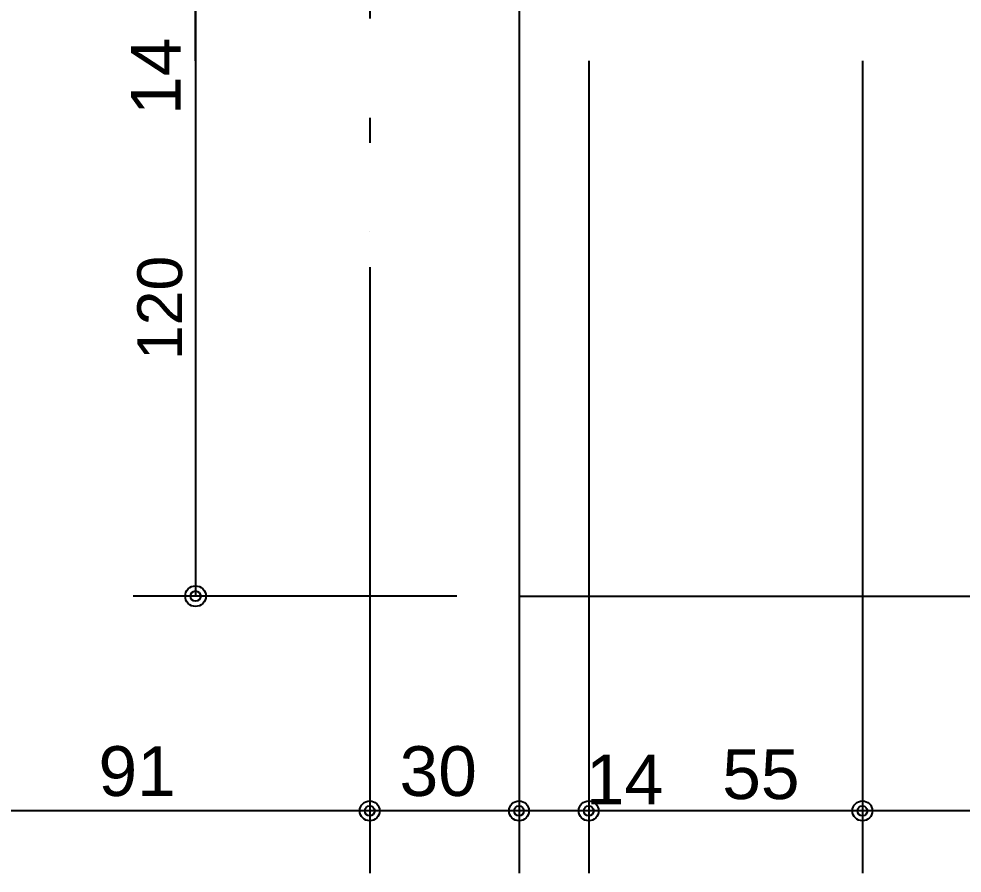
# Model space of a CAD drawing. Extents: x 0 to 119, y 0 to 84.
# Drawn here: x 27.924 to 31.714, y 38.914 to 42.346 of the extents above; entities that cross this region are included whole.
import ezdxf

# ---------------------------------------------------------------- set-up
doc = ezdxf.new("R2010")
doc.units = 0
doc.header["$MEASUREMENT"] = 0
doc.linetypes.add('ESTILO_TQS_0003', pattern=[1.5, 0.5, -0.4, 0.1, -0.5])
for name, color, linetype in [('18', 6, 'CONTINUOUS'), ('3', 7, 'CONTINUOUS'), ('35', 255, 'CONTINUOUS')]:
    doc.layers.add(name, color=color, linetype=linetype)
doc.styles.add('TQS_ARIAL', font='arial.ttf')

msp = doc.modelspace()

# ---------------------------------------------------------------- linework, layer by layer
at = {"layer": '18', "color": 6, "linetype": 'ESTILO_TQS_0003'}
msp.add_line((29.33366, 74.347959), (29.33366, 39.33386), dxfattribs=at)
at = {"layer": '3', "color": 7, "linetype": 'Continuous'}
msp.add_lwpolyline([(29.93366, 42.42668), (29.93366, 40.02668), (36.71366, 40.02668), (36.71366, 41.02668)], dxfattribs=at)
at = {"layer": '35', "color": 255, "linetype": 'Continuous'}
for p, q in [((28.633672, 42.17668), (28.633672, 42.95668)), ((28.633672, 42.42668), (28.633672, 40.02668)), ((29.93366, 42.306624), (29.93366, 42.306624)), ((29.93366, 42.306624), (29.93366, 42.306624)), ((30.21366, 42.17668), (30.21366, 38.914008)), ((30.21366, 42.17668), (30.21366, 38.914008)), ((31.31366, 42.17668), (31.31366, 38.914008)), ((31.31366, 42.17668), (31.31366, 38.914008)), ((29.93366, 42.056624), (29.93366, 38.914008)), ((29.93366, 42.056624), (29.93366, 38.914008)), ((29.33366, 41.492899), (29.33366, 41.492899)), ((29.33366, 41.492899), (29.33366, 41.492899)), ((29.33366, 41.242899), (29.33366, 38.914008)), ((29.33366, 41.242899), (29.33366, 38.914008)), ((29.68366, 40.02668), (28.383672, 40.02668)), ((29.93366, 40.02668), (29.93366, 40.02668)), ((29.58366, 39.164008), (27.26366, 39.164008)), ((30.18366, 39.164008), (29.08366, 39.164008)), ((30.46366, 39.164008), (29.68366, 39.164008)), ((31.56366, 39.164008), (29.96366, 39.164008)), ((34.58366, 39.164008), (31.06366, 39.164008))]:
    msp.add_line(p, q, dxfattribs=at)
for centre, radius in [((28.633672, 40.02668), 0.041625), ((28.633672, 40.02668), 0.02075), ((29.33366, 39.164008), 0.04), ((29.33366, 39.164008), 0.04), ((29.93366, 39.164008), 0.04), ((29.93366, 39.164008), 0.04), ((30.21366, 39.164008), 0.04), ((30.21366, 39.164008), 0.04), ((31.31366, 39.164008), 0.04), ((31.31366, 39.164008), 0.04), ((29.33366, 39.164008), 0.02), ((29.33366, 39.164008), 0.02), ((29.93366, 39.164008), 0.02), ((29.93366, 39.164008), 0.02), ((30.21366, 39.164008), 0.02), ((30.21366, 39.164008), 0.02), ((31.31366, 39.164008), 0.02), ((31.31366, 39.164008), 0.02)]:
    msp.add_circle(centre, radius, dxfattribs=at)

# ---------------------------------------------------------------- texts
at = {"layer": '35', "color": 255, "linetype": 'Continuous', "style": 'TQS_ARIAL'}
for s, height, p in [('14', 0.2, (28.573672, 41.960013)), ('120', 0.18, (28.579672, 40.97468))]:
    msp.add_text(s, height=height, rotation=90, dxfattribs=at).set_placement(p)
for s, p in [('91', (28.24366, 39.224008)), ('30', (29.45366, 39.224008)), ('14', (30.2024, 39.190442)), ('55', (30.750202, 39.211511))]:
    msp.add_text(s, height=0.2, dxfattribs=at).set_placement(p)

doc.saveas('drawing.dxf')
